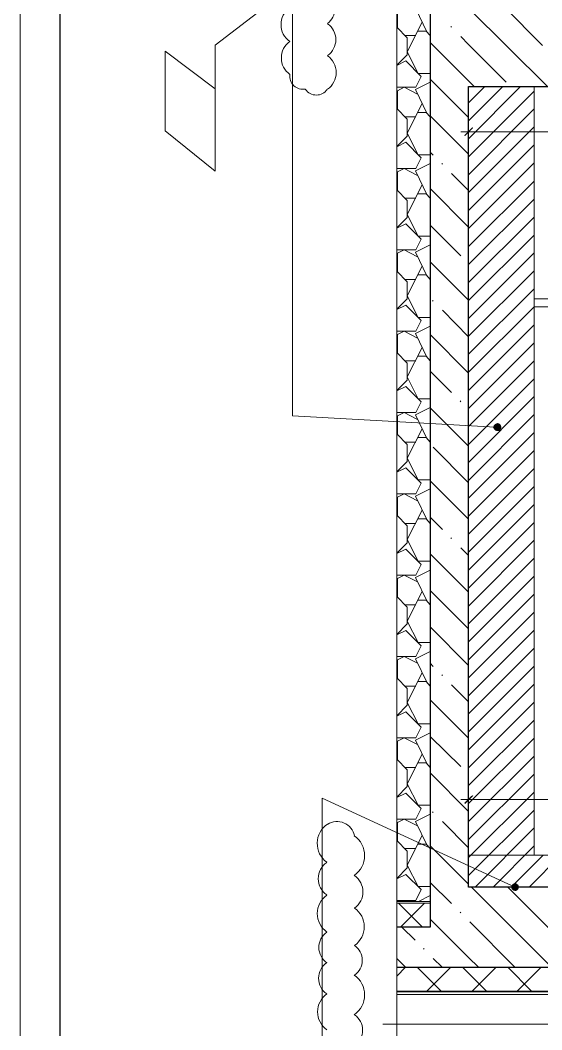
# Model space of a CAD drawing. Header units: millimetres. Extents: x -356862 to 418287, y 0 to 839748.
# Drawn here: x 13.699 to 16.266, y 2.676 to 7.642 of the extents above; entities that cross this region are included whole.
import ezdxf

# ---------------------------------------------------------------- set-up
doc = ezdxf.new("R2010")
doc.units = ezdxf.units.MM
doc.layers.add('PDF _Геометрия', color=7, linetype='Continuous', true_color=0xbababa)
doc.layers.add('PDF _Сплошная заливка', color=7, linetype='Continuous', true_color=0xf50000)

msp = doc.modelspace()

# ---------------------------------------------------------------- linework, layer by layer
at = {"layer": 'PDF _Геометрия', "color": 7, "lineweight": 20}
for points in [[(13.6986, 0), (13.6986, 46.8056), (46.8056, 46.8056), (46.8056, 0)], [(15.5518, 3.3073), (15.7168, 3.3073)]]:
    msp.add_lwpolyline(points, dxfattribs=at)
at = {"layer": 'PDF _Геометрия', "color": 7, "lineweight": 30}
msp.add_lwpolyline([(13.8952, 46.6089), (46.6089, 46.6089), (46.6089, 0.7858), (13.8952, 0.7858)], close=True, dxfattribs=at)
at = {"layer": 'PDF _Геометрия', "color": 7, "lineweight": 5}
for points in [[(15.5518, 16.0951), (15.5518, 16.0268), (15.5518, 9.4221), (15.4385, 9.3937), (15.6668, 9.3371), (15.5518, 9.3087), (15.5518, 2.704), (15.5518, 2.6357)], [(15.9051, 3.5356), (16.2285, 3.5356), (16.2285, 7.3155)], [(16.3635, 2.984), (15.9051, 2.984)], [(15.5518, 2.8657), (21.0949, 2.8657), (21.6866, 2.8657), (21.3149, 2.8657), (21.2916, 2.8657), (21.2949, 2.704)], [(15.5518, 2.8507), (21.0949, 2.8507), (21.0949, 2.8657)], [(21.0949, 2.8623), (15.5518, 2.8623)], [(15.4835, 2.704), (15.5518, 2.704), (20.6533, 2.704), (20.6816, 2.5907), (20.7383, 2.8173), (20.7666, 2.704), (25.8664, 2.704), (25.9347, 2.704)]]:
    msp.add_lwpolyline(points, dxfattribs=at)
at = {"layer": 'PDF _Геометрия', "color": 7, "lineweight": 30}
for points in [[(15.7168, 16.0268), (15.7168, 3.1807), (15.5518, 3.1807)], [(15.5518, 2.984), (15.7168, 2.984), (15.9051, 2.984), (16.3635, 2.984), (16.3635, 3.3773), (15.9051, 3.3773), (15.9051, 7.3155), (16.6618, 7.3155), (16.6618, 7.7088), (15.9051, 7.7088), (15.9051, 11.0153), (16.6618, 11.0153), (16.6618, 11.4103), (15.9051, 11.4103), (15.9051, 13.8502), (16.6618, 13.8502), (16.6618, 14.2452), (15.9051, 14.2452), (15.9051, 16.0268)]]:
    msp.add_lwpolyline(points, dxfattribs=at)
at = {"layer": 'PDF _Геометрия', "color": 251, "lineweight": 20, "true_color": 0x545454}
for points in [[(16.0268, 5.6406), (16.0085, 5.6422), (15.0385, 5.6956), (15.0385, 5.7689), (15.0385, 9.8604)], [(16.1168, 3.3857), (16.0985, 3.394), (15.1852, 3.8156), (15.1852, 3.7423), (15.1852, 0.9374)]]:
    msp.add_lwpolyline(points, dxfattribs=at)
at = {"layer": 'PDF _Геометрия', "color": 8, "lineweight": 9, "true_color": 0x808080}
for points in [[(16.2935, 7.3155), (15.9051, 7.7021), (15.7168, 7.8905)], [(15.6535, 7.6788), (15.5885, 7.7121), (15.5552, 7.6955), (15.5552, 7.6055)], [(15.7018, 7.5822), (15.6435, 7.7005), (15.7168, 7.7371)], [(16.2701, 7.5172), (16.0785, 7.7088)], [(15.5518, 7.4205), (15.6035, 7.4722), (15.6035, 7.5555), (15.5518, 7.6072)], [(15.6768, 7.6321), (15.6035, 7.4872), (15.6568, 7.3805), (15.7168, 7.3805)], [(15.8218, 7.6072), (15.8185, 7.6105)], [(15.6452, 7.5672), (15.5935, 7.5672)], [(15.7168, 7.5672), (15.6968, 7.5888), (15.6552, 7.5888)], [(16.0901, 7.3372), (15.9051, 7.5222), (15.8668, 7.5622)], [(15.9335, 7.3155), (15.9051, 7.3438), (15.7168, 7.5322)], [(15.5518, 7.3122), (15.6452, 7.3122), (15.6718, 7.3655), (15.5968, 7.4422), (15.5518, 7.4188)], [(15.9051, 7.1638), (15.7168, 7.3522)], [(15.6535, 7.2788), (15.5885, 7.3122), (15.5552, 7.2955), (15.5552, 7.2055)], [(15.7018, 7.1822), (15.6435, 7.3005), (15.7168, 7.3372)], [(15.5518, 7.2772), (15.5552, 7.2838), (15.5518, 7.2855)], [(15.5518, 7.0205), (15.6035, 7.0722), (15.6035, 7.1555), (15.5518, 7.2072)], [(15.6768, 7.2322), (15.6035, 7.0872), (15.6568, 6.9805), (15.7168, 6.9805)], [(15.6452, 7.1672), (15.5935, 7.1672)], [(15.7168, 7.1672), (15.6968, 7.1888), (15.6552, 7.1888)], [(15.9051, 6.9838), (15.7168, 7.1722)], [(15.5518, 6.9122), (15.6452, 6.9122), (15.6718, 6.9655), (15.5968, 7.0422), (15.5518, 7.0188)], [(15.7318, 6.9788), (15.7168, 6.9938)], [(15.6535, 6.8788), (15.5885, 6.9122), (15.5552, 6.8955), (15.5552, 6.8055)], [(15.7018, 6.7822), (15.6435, 6.9005), (15.7168, 6.9372)], [(15.7768, 6.9338), (15.7735, 6.9372)], [(15.5518, 6.8772), (15.5552, 6.8838), (15.5518, 6.8855)], [(15.9051, 6.8038), (15.8218, 6.8888)], [(15.5518, 6.6205), (15.6035, 6.6722), (15.6035, 6.7555), (15.5518, 6.8072)], [(15.6768, 6.8322), (15.6035, 6.6872), (15.6568, 6.5805), (15.7168, 6.5805)], [(15.9051, 6.6239), (15.7168, 6.8138)], [(15.6452, 6.7672), (15.5935, 6.7672)], [(15.7168, 6.7672), (15.6968, 6.7889), (15.6552, 6.7889)], [(15.5518, 6.5122), (15.6452, 6.5122), (15.6718, 6.5655), (15.5968, 6.6405), (15.5518, 6.6189)], [(15.8668, 6.4839), (15.7168, 6.6339)], [(15.6535, 6.4789), (15.5885, 6.5122), (15.5552, 6.4955), (15.5552, 6.4055)], [(15.7018, 6.3822), (15.6435, 6.5005), (15.7168, 6.5372)], [(15.5518, 6.4772), (15.5552, 6.4839), (15.5518, 6.4855)], [(15.5518, 6.2205), (15.6035, 6.2722), (15.6035, 6.3555), (15.5518, 6.4072)], [(15.6768, 6.4322), (15.6035, 6.2872), (15.6568, 6.1805), (15.7168, 6.1805)], [(15.9051, 6.2655), (15.7168, 6.4539)], [(15.6452, 6.3672), (15.5935, 6.3672)], [(15.7168, 6.3672), (15.6968, 6.3889), (15.6552, 6.3889)], [(15.7318, 6.2605), (15.7285, 6.2639)], [(15.5518, 6.1122), (15.6452, 6.1122), (15.6718, 6.1655), (15.5968, 6.2405), (15.5518, 6.2189)], [(15.9051, 6.0855), (15.7768, 6.2155)], [(15.6535, 6.0789), (15.5885, 6.1122), (15.5552, 6.0955), (15.5552, 6.0055)], [(15.7018, 5.9822), (15.6435, 6.1005), (15.7168, 6.1372)], [(15.5518, 6.0772), (15.5552, 6.0839), (15.5518, 6.0855)], [(15.9051, 5.9056), (15.7168, 6.0955)], [(15.6768, 6.0322), (15.6035, 5.8872), (15.6568, 5.7806), (15.7168, 5.7806)], [(15.5518, 5.8206), (15.6035, 5.8722), (15.6035, 5.9556), (15.5518, 6.0072)], [(15.6452, 5.9672), (15.5935, 5.9672)], [(15.7168, 5.9672), (15.6968, 5.9889), (15.6552, 5.9889)], [(15.8218, 5.8106), (15.7168, 5.9156)], [(15.5518, 5.7122), (15.6452, 5.7122), (15.6718, 5.7656), (15.5968, 5.8406), (15.5518, 5.8189)], [(15.8668, 5.7656), (15.8635, 5.7706)], [(15.6535, 5.6789), (15.5885, 5.7122), (15.5552, 5.6956), (15.5552, 5.6056)], [(15.7018, 5.5822), (15.6435, 5.7006), (15.7168, 5.7372)], [(15.9051, 5.5472), (15.7168, 5.7356)], [(15.5518, 5.6772), (15.5552, 5.6839), (15.5518, 5.6856)], [(15.6768, 5.6322), (15.6035, 5.4872), (15.6568, 5.3806), (15.7168, 5.3806)], [(15.5518, 5.4206), (15.6035, 5.4722), (15.6035, 5.5556), (15.5518, 5.6072)], [(15.6452, 5.5672), (15.5935, 5.5672)], [(15.7168, 5.5672), (15.6968, 5.5889), (15.6552, 5.5889)], [(15.9051, 5.3672), (15.7318, 5.5422)], [(15.5518, 5.3122), (15.6452, 5.3122), (15.6718, 5.3656), (15.5968, 5.4406), (15.5518, 5.4189)], [(15.9051, 5.1872), (15.7168, 5.3772)], [(15.7018, 5.1822), (15.6435, 5.3006), (15.7168, 5.3372)], [(15.5518, 5.2772), (15.5552, 5.2839), (15.5518, 5.2856)], [(15.6535, 5.2789), (15.5885, 5.3122), (15.5552, 5.2956), (15.5552, 5.2056)], [(15.6768, 5.2322), (15.6035, 5.0873), (15.6568, 4.9806), (15.7168, 4.9806)], [(15.5518, 5.0206), (15.6035, 5.0723), (15.6035, 5.1556), (15.5518, 5.2072)], [(15.6452, 5.1672), (15.5935, 5.1672)], [(15.7168, 5.1672), (15.6968, 5.1889), (15.6552, 5.1889)], [(15.7768, 5.1373), (15.7168, 5.1972)], [(15.8218, 5.0923), (15.8185, 5.0956)], [(15.5518, 4.9123), (15.6452, 4.9123), (15.6718, 4.9656), (15.5968, 5.0406), (15.5518, 5.0189)], [(15.9051, 4.8289), (15.7168, 5.0173)], [(15.9051, 5.0089), (15.8668, 5.0473)], [(15.7018, 4.7823), (15.6435, 4.9006), (15.7168, 4.9373)], [(15.5518, 4.8773), (15.5552, 4.8839), (15.5518, 4.8856)], [(15.6535, 4.8789), (15.5885, 4.9123), (15.5552, 4.8956), (15.5552, 4.8056)], [(15.6768, 4.8323), (15.6035, 4.6856), (15.6568, 4.5806), (15.7168, 4.5806)], [(15.9051, 4.6489), (15.7168, 4.8373)], [(15.5518, 4.6206), (15.6035, 4.6723), (15.6035, 4.7556), (15.5518, 4.8073)], [(15.6452, 4.7673), (15.5935, 4.7673)], [(15.7168, 4.7673), (15.6968, 4.7889), (15.6552, 4.7889)], [(15.5518, 4.5123), (15.6452, 4.5123), (15.6718, 4.5656), (15.5968, 4.6406), (15.5518, 4.6189)], [(15.9051, 4.4689), (15.7168, 4.6589)], [(15.7018, 4.3823), (15.6435, 4.5006), (15.7168, 4.5373)], [(15.5518, 4.4773), (15.5552, 4.4839), (15.5518, 4.4856)], [(15.6535, 4.4789), (15.5885, 4.5123), (15.5552, 4.4956), (15.5552, 4.4056)], [(15.7318, 4.4639), (15.7168, 4.4789)], [(15.6768, 4.4323), (15.6035, 4.2856), (15.6568, 4.1806), (15.7168, 4.1806)], [(15.7768, 4.4189), (15.7735, 4.4223)], [(15.5518, 4.2206), (15.6035, 4.2723), (15.6035, 4.3556), (15.5518, 4.4073)], [(15.7168, 4.3673), (15.6968, 4.3889), (15.6552, 4.3889)], [(15.9051, 4.289), (15.8218, 4.3739)], [(15.6452, 4.3673), (15.5935, 4.3673)], [(15.9051, 4.1106), (15.7168, 4.299)], [(15.5518, 4.1123), (15.6452, 4.1123), (15.6718, 4.1656), (15.5968, 4.2406), (15.5518, 4.219)], [(15.7018, 3.9823), (15.6435, 4.1006), (15.7168, 4.1373)], [(15.5518, 4.0773), (15.5552, 4.084), (15.5518, 4.0856)], [(15.6535, 4.079), (15.5885, 4.1123), (15.5552, 4.0956), (15.5552, 4.0056)], [(15.8668, 3.9706), (15.7168, 4.119)], [(15.6768, 4.0323), (15.6035, 3.8856), (15.6568, 3.7806), (15.7168, 3.7806)], [(15.5518, 3.8206), (15.6035, 3.8723), (15.6035, 3.9556), (15.5518, 4.0073)], [(15.7168, 3.9673), (15.6968, 3.989), (15.6552, 3.989)], [(15.6452, 3.9673), (15.5935, 3.9673)], [(15.9051, 3.7506), (15.7168, 3.9406)], [(15.5518, 3.7123), (15.6452, 3.7123), (15.6718, 3.7656), (15.5968, 3.8406), (15.5518, 3.819)], [(15.7018, 3.5823), (15.6435, 3.7006), (15.7168, 3.7373)], [(15.7318, 3.7456), (15.7285, 3.749)], [(15.5518, 3.6773), (15.5552, 3.6823), (15.5518, 3.6856)], [(15.6535, 3.679), (15.5885, 3.7123), (15.5552, 3.6956), (15.5552, 3.6056)], [(15.9051, 3.5706), (15.7768, 3.7006)], [(15.6768, 3.6323), (15.6035, 3.4857), (15.6568, 3.3807), (15.7168, 3.3807)], [(15.5518, 3.4207), (15.6035, 3.4723), (15.6035, 3.5556), (15.5518, 3.6073)], [(15.7168, 3.5673), (15.6968, 3.589), (15.6552, 3.589)], [(15.9051, 3.3923), (15.7168, 3.5806)], [(15.6452, 3.5673), (15.5935, 3.5673)], [(15.5518, 3.3123), (15.6452, 3.3123), (15.6718, 3.3657), (15.5968, 3.4407), (15.5518, 3.419)], [(15.8218, 3.2973), (15.7168, 3.4007)], [(16.3135, 2.984), (15.9201, 3.3773)], [(16.3151, 3.1623), (16.0985, 3.3773)], [(15.7168, 3.3373), (15.6585, 3.3073)], [(15.6785, 3.1807), (15.5602, 3.299)], [(15.6885, 3.299), (15.5702, 3.1807)], [(15.5968, 3.3073), (15.5885, 3.3123), (15.5785, 3.3073)], [(15.8668, 3.2523), (15.8635, 3.2557)], [(15.6418, 3.1173), (15.5768, 3.1807)], [(15.9535, 2.984), (15.9051, 3.0323), (15.7168, 3.2207)], [(16.1335, 2.984), (15.9118, 3.2073)], [(15.6868, 3.0723), (15.6835, 3.0757)], [(15.5518, 2.9407), (15.5952, 2.984), (15.5518, 3.0273)], [(15.7702, 2.8657), (15.6518, 2.984)], [(15.8185, 2.984), (15.7002, 2.8657)], [(15.7752, 2.984), (15.7318, 3.0273)], [(15.9935, 2.8657), (15.8751, 2.984)], [(16.0418, 2.984), (15.9235, 2.8657)], [(16.2151, 2.8657), (16.0985, 2.984)], [(16.2635, 2.984), (16.1451, 2.8657)]]:
    msp.add_lwpolyline(points, dxfattribs=at)
at = {"layer": 'PDF _Геометрия', "color": 1, "lineweight": 20}
msp.add_lwpolyline([(15.0018, 7.7855), (14.9952, 7.7788), (14.6585, 7.5188), (14.6585, 7.3222), (14.6585, 7.1355)], dxfattribs=at)
for points in [[(15.0262, 7.5376, 0.52054), (15.0262, 7.3752, 0.52057), (15.1028, 7.3036)], [(15.3442, 2.945, 0.52054), (15.3442, 3.0911, 0.52054), (15.3442, 3.2752, 0.52054), (15.344, 3.4346)], [(15.2078, 3.3388, 0.52054), (15.2078, 3.1573, 0.52054), (15.2083, 3.0056)], [(15.3447, 2.4233, 0.52054), (15.3447, 2.5994, 0.52054), (15.3444, 2.7505)]]:
    msp.add_lwpolyline(points, format="xyb", dxfattribs=at)
msp.add_lwpolyline([(14.6585, 6.8988), (14.6585, 7.3038), (14.4119, 7.4905), (14.4119, 7.0972)], close=True, dxfattribs=at)
at = {"layer": 'PDF _Геометрия', "color": 161, "lineweight": 9, "true_color": 0x7f9fff}
for points in [[(16.1618, 7.3155), (15.9051, 7.0588)], [(16.0735, 7.3155), (15.9051, 7.1472)], [(15.9851, 7.3155), (15.9051, 7.2355)], [(16.2285, 7.2938), (15.9051, 6.9705)], [(16.2285, 7.2055), (15.9051, 6.8822)], [(16.2285, 7.1172), (15.9051, 6.7939)], [(16.2285, 7.0288), (15.9051, 6.7055)], [(16.2285, 6.9405), (15.9051, 6.6172)], [(16.2285, 6.8505), (15.9051, 6.5289)], [(16.2285, 6.7622), (15.9051, 6.4405)], [(16.2285, 6.6739), (15.9051, 6.3522)], [(16.2285, 6.5855), (15.9051, 6.2639)], [(16.2285, 6.4972), (15.9051, 6.1755)], [(16.2285, 6.4089), (15.9051, 6.0872)], [(16.2285, 6.3205), (15.9051, 5.9989)], [(16.2285, 6.2322), (15.9051, 5.9106)], [(16.2285, 6.1439), (15.9051, 5.8206)], [(16.2285, 6.0555), (15.9051, 5.7322)], [(16.2285, 5.9672), (15.9051, 5.6439)], [(16.2285, 5.8789), (15.9051, 5.5556)], [(16.2285, 5.7906), (15.9051, 5.4672)], [(16.2285, 5.7022), (15.9051, 5.3789)], [(16.2285, 5.6139), (15.9051, 5.2906)], [(16.2285, 5.5256), (15.9051, 5.2022)], [(16.2285, 5.4372), (15.9051, 5.1139)], [(16.2285, 5.3489), (15.9051, 5.0256)], [(16.2285, 5.2606), (15.9051, 4.9373)], [(16.2285, 5.1722), (15.9051, 4.8489)], [(16.2285, 5.0839), (15.9051, 4.7606)], [(16.2285, 4.9956), (15.9051, 4.6723)], [(16.2285, 4.9073), (15.9051, 4.5839)], [(16.2285, 4.8189), (15.9051, 4.4956)], [(16.2285, 4.7306), (15.9051, 4.4073)], [(16.2285, 4.6423), (15.9051, 4.319)], [(16.2285, 4.5539), (15.9051, 4.2306)], [(16.2285, 4.4656), (15.9051, 4.1423)], [(16.2285, 4.3756), (15.9051, 4.054)], [(16.2285, 4.2873), (15.9051, 3.9656)], [(16.2285, 4.199), (15.9051, 3.8773)], [(16.2285, 4.1106), (15.9051, 3.789)], [(16.2285, 4.0223), (15.9051, 3.7006)], [(16.2285, 3.934), (15.9051, 3.6123)], [(16.2285, 3.8456), (15.9051, 3.524)], [(16.2285, 3.7573), (15.9051, 3.4357)], [(16.2285, 3.669), (15.9385, 3.3773)], [(16.2285, 3.5806), (16.0268, 3.3773)], [(16.2718, 3.5356), (16.1151, 3.3773)], [(16.3601, 3.5356), (16.2035, 3.3773)]]:
    msp.add_lwpolyline(points, dxfattribs=at)
msp.add_lwpolyline([(16.3635, 3.2707), (16.3635, 3.3773), (15.9051, 3.3773), (15.9051, 7.3155), (16.2285, 7.3155), (16.2285, 3.5356), (19.025, 3.5356), (19.025, 7.3155), (19.5367, 7.3155), (19.5367, 3.5356), (22.2682, 3.5356), (22.2682, 3.2707)], close=True, dxfattribs=at)
at = {"layer": 'PDF _Геометрия', "color": 7, "lineweight": 18}
for points in [[(15.9051, 7.2755), (15.9051, 7.0538)], [(16.7018, 7.0938), (15.8668, 7.0938)], [(15.9051, 3.4173), (15.9051, 3.849)], [(16.4018, 3.809), (15.8668, 3.809)]]:
    msp.add_lwpolyline(points, dxfattribs=at)
at = {"layer": 'PDF _Геометрия', "color": 252, "lineweight": 5, "true_color": 0x989898}
msp.add_lwpolyline([(16.2885, 6.2722), (17.1934, 6.2722), (19.025, 6.2722), (19.025, 6.2322), (19.025, 5.2672), (18.985, 5.2672), (18.985, 6.2322), (19.025, 6.2322), (17.1934, 6.2322), (16.2885, 6.2322), (16.2285, 6.2322), (16.2285, 6.2722)], close=True, dxfattribs=at)
at = {"layer": 'PDF _Геометрия', "color": 7, "lineweight": 9}
for points in [[(22.2682, 3.5356), (15.9051, 3.5356)], [(15.5518, 3.299), (15.7168, 3.299)]]:
    msp.add_lwpolyline(points, dxfattribs=at)
at = {"layer": 'PDF _Геометрия', "color": 1, "lineweight": 20}
for centre, radius, start, end in [((15.1614, 7.6964), 0.0858, 305.0024, 54.9976), ((15.0831, 7.6197), 0.1008, 125.0024, 234.9976), ((15.1564, 7.5464), 0.0958, 305.0024, 54.9976), ((15.1531, 7.3847), 0.1008, 305.0024, 54.9976), ((15.1564, 7.3397), 0.0658, 215.0024, 324.9976), ((15.2747, 3.5931), 0.1142, 123.9642, 233.9648), ((15.2581, 3.6131), 0.0875, 11.7279, 121.7285), ((15.2747, 3.5331), 0.1192, 305.0024, 54.9976), ((15.2631, 3.4197), 0.0975, 125.0024, 234.9976), ((15.2614, 2.9297), 0.0942, 125.0024, 234.9976), ((15.2747, 2.8481), 0.1192, 305.0024, 54.9976), ((15.2697, 2.7647), 0.1075, 125.0024, 234.9976)]:
    msp.add_arc(centre, radius, start, end, dxfattribs=at)
at = {"layer": 'PDF _Сплошная заливка', "color": 7, "transparency": 33554559}
for points in [[(15.9235, 7.1155), (15.8885, 7.0722), (15.8835, 7.0755)], [(15.9285, 7.1122), (15.9235, 7.1155), (15.8885, 7.0722)], [(15.9235, 3.8306), (15.8885, 3.7873), (15.8835, 3.7923)], [(15.9285, 3.8273), (15.9235, 3.8306), (15.8885, 3.7873)]]:
    msp.add_solid(points, dxfattribs=at)
at = {"layer": 'PDF _Сплошная заливка', "color": 251, "true_color": 0x545454, "transparency": 33554559}
for points in [[(16.0468, 5.6406), (16.0301, 5.6506), (16.0268, 5.6406)], [(16.0268, 5.6406), (16.0301, 5.6306), (16.0468, 5.6406)], [(16.0385, 5.6572), (16.0468, 5.6406), (16.0301, 5.6506)], [(16.0301, 5.6306), (16.0468, 5.6406), (16.0368, 5.6239)], [(16.0468, 5.6406), (16.0368, 5.6239), (16.0468, 5.6206)], [(16.0485, 5.6606), (16.0385, 5.6572), (16.0468, 5.6406)], [(16.0468, 5.6406), (16.0585, 5.6572), (16.0485, 5.6606)], [(16.0651, 5.6489), (16.0468, 5.6406), (16.0585, 5.6572)], [(16.0668, 5.6389), (16.0651, 5.6489), (16.0468, 5.6406)], [(16.0468, 5.6206), (16.0568, 5.6222), (16.0468, 5.6406)], [(16.0568, 5.6222), (16.0468, 5.6406), (16.0635, 5.6289)], [(16.0468, 5.6406), (16.0635, 5.6289), (16.0668, 5.6389)], [(16.1168, 3.3857), (16.1151, 3.3757), (16.1351, 3.3773)], [(16.1151, 3.3757), (16.1351, 3.3773), (16.1185, 3.3673)], [(16.1351, 3.3773), (16.1235, 3.394), (16.1168, 3.3857)], [(16.1351, 3.3773), (16.1185, 3.3673), (16.1268, 3.3607)], [(16.1318, 3.3973), (16.1351, 3.3773), (16.1235, 3.394)], [(16.1268, 3.3607), (16.1368, 3.359), (16.1351, 3.3773)], [(16.1418, 3.3957), (16.1318, 3.3973), (16.1351, 3.3773)], [(16.1351, 3.3773), (16.1501, 3.389), (16.1418, 3.3957)], [(16.1535, 3.3807), (16.1351, 3.3773), (16.1501, 3.389)], [(16.1518, 3.3707), (16.1535, 3.3807), (16.1351, 3.3773)], [(16.1368, 3.359), (16.1351, 3.3773), (16.1451, 3.3623)], [(16.1351, 3.3773), (16.1451, 3.3623), (16.1518, 3.3707)]]:
    msp.add_solid(points, dxfattribs=at)

doc.saveas('drawing.dxf')
